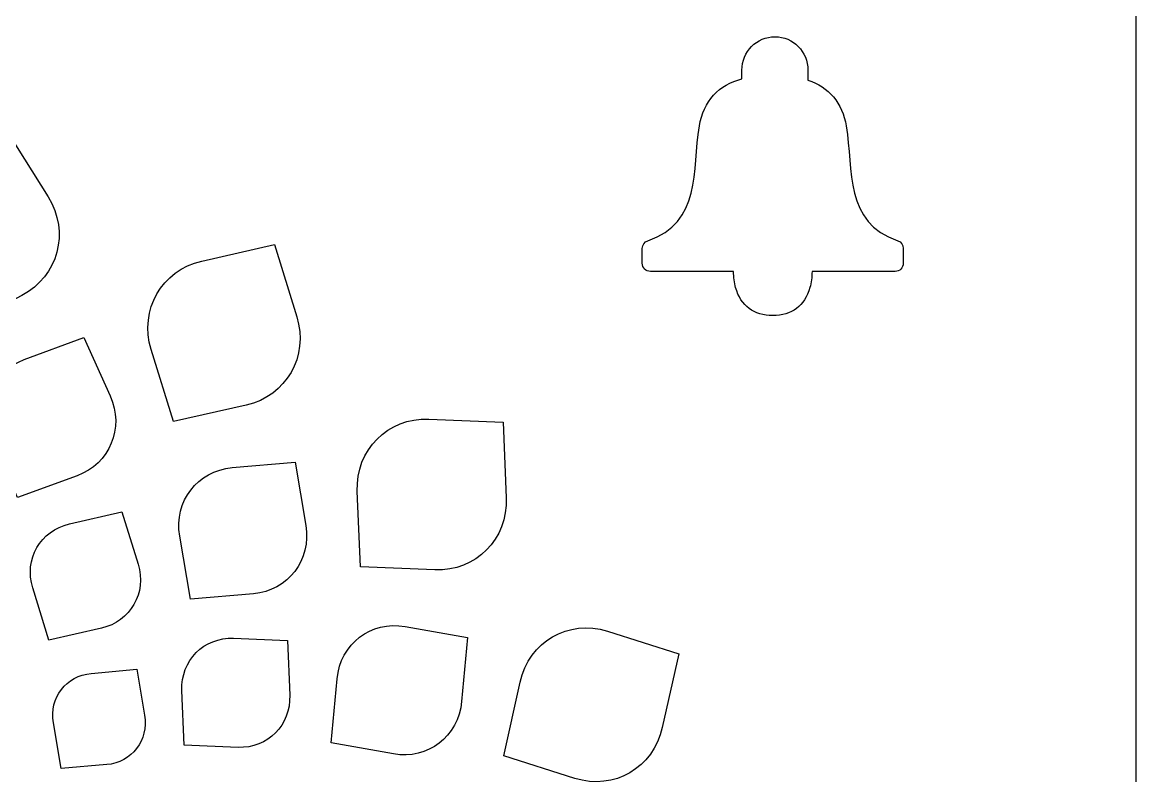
# Model space of a CAD drawing. Header units: millimetres. Extents: x -279 to 859, y -447 to 463.
# Drawn here: x 638.7 to 858.8, y 83.1 to 232 of the extents above; entities that cross this region are included whole.
import ezdxf

# ---------------------------------------------------------------- set-up
doc = ezdxf.new("R2010")
doc.units = ezdxf.units.MM
doc.header["$MEASUREMENT"] = 0
doc.layers.add('Layer 1', color=7, linetype='Continuous')

msp = doc.modelspace()

# ---------------------------------------------------------------- linework, layer by layer
at = {"layer": 'Layer 1', "color": 7}
for points, knots in [([(858.8, 463.29), (858.8, 463.29), (300, 463.29), (300, 463.29), (300, 463.29), (300, -430), (300, -430), (300, -430), (858.8, -430), (858.8, -430), (858.8, -430), (858.8, 463.29), (858.8, 463.29)], [0, 0, 0, 0, 0.25, 0.25, 0.25, 0.5, 0.5, 0.5, 0.75, 0.75, 0.75, 1, 1, 1, 1]), ([(780.96, 220.8), (776.46, 219.78), (773.32, 216.33), (772.54, 211.52), (771.1, 202.68), (772.99, 192.44), (762.35, 188.83), (761.68, 188.6), (761.26, 188), (761.26, 187.3), (761.26, 187.3), (761.26, 184.36), (761.26, 184.36), (761.26, 183.47), (761.97, 182.75), (762.85, 182.75), (762.85, 182.75), (779.29, 182.75), (779.29, 182.75), (779.3, 181.64), (779.45, 180.5), (779.71, 179.55), (780.71, 175.95), (783.35, 174.04), (787.05, 174.04), (790.75, 174.04), (793.39, 175.95), (794.39, 179.55), (794.65, 180.5), (794.8, 181.64), (794.81, 182.75), (794.81, 182.75), (811.25, 182.75), (811.25, 182.75), (812.13, 182.75), (812.84, 183.47), (812.84, 184.36), (812.84, 184.36), (812.84, 187.3), (812.84, 187.3), (812.84, 188), (812.42, 188.6), (811.76, 188.83), (801.11, 192.44), (803, 202.68), (801.56, 211.52), (800.83, 216.01), (798.13, 219.27), (794.01, 220.55), (794.01, 220.55), (794.01, 222.54), (794.01, 222.54), (794.01, 226.18), (791.08, 229.15), (787.49, 229.15), (783.89, 229.15), (780.96, 226.18), (780.96, 222.54), (780.96, 222.54), (780.96, 220.8), (780.96, 220.8)], [0, 0, 0, 0, 0.05, 0.05, 0.05, 0.1, 0.1, 0.1, 0.15, 0.15, 0.15, 0.2, 0.2, 0.2, 0.25, 0.25, 0.25, 0.3, 0.3, 0.3, 0.35, 0.35, 0.35, 0.4, 0.4, 0.4, 0.45, 0.45, 0.45, 0.5, 0.5, 0.5, 0.55, 0.55, 0.55, 0.6, 0.6, 0.6, 0.65, 0.65, 0.65, 0.7, 0.7, 0.7, 0.75, 0.75, 0.75, 0.8, 0.8, 0.8, 0.85, 0.85, 0.85, 0.9, 0.9, 0.9, 0.95, 0.95, 0.95, 1, 1, 1, 1]), ([(643.81, 197.48), (643.81, 197.48), (635.9, 210.11), (635.9, 210.11), (635.9, 210.11), (622.85, 203.19), (622.85, 203.19), (615.67, 199.39), (613.34, 190.63), (617.66, 183.73), (617.66, 183.73), (625.57, 171.09), (625.57, 171.09), (625.57, 171.09), (638.62, 178.01), (638.62, 178.01), (645.79, 181.81), (648.13, 190.57), (643.81, 197.48)], [0, 0, 0, 0, 0.166667, 0.166667, 0.166667, 0.333333, 0.333333, 0.333333, 0.5, 0.5, 0.5, 0.666667, 0.666667, 0.666667, 0.833333, 0.833333, 0.833333, 1, 1, 1, 1]), ([(692.96, 173.77), (692.96, 173.77), (688.55, 188.05), (688.55, 188.05), (688.55, 188.05), (674.18, 184.78), (674.18, 184.78), (666.27, 182.99), (661.77, 175.14), (664.18, 167.34), (664.18, 167.34), (668.59, 153.07), (668.59, 153.07), (668.59, 153.07), (682.96, 156.33), (682.96, 156.33), (690.87, 158.13), (695.36, 165.98), (692.96, 173.77)], [0, 0, 0, 0, 0.166667, 0.166667, 0.166667, 0.333333, 0.333333, 0.333333, 0.5, 0.5, 0.5, 0.666667, 0.666667, 0.666667, 0.833333, 0.833333, 0.833333, 1, 1, 1, 1]), ([(656.07, 158.14), (656.07, 158.14), (650.83, 169.67), (650.83, 169.67), (650.83, 169.67), (639.09, 165.35), (639.09, 165.35), (632.62, 162.98), (629.68, 155.88), (632.54, 149.58), (632.54, 149.58), (637.77, 138.05), (637.77, 138.05), (637.77, 138.05), (649.52, 142.37), (649.52, 142.37), (655.98, 144.75), (658.92, 151.84), (656.07, 158.14)], [0, 0, 0, 0, 0.166667, 0.166667, 0.166667, 0.333333, 0.333333, 0.333333, 0.5, 0.5, 0.5, 0.666667, 0.666667, 0.666667, 0.833333, 0.833333, 0.833333, 1, 1, 1, 1]), ([(734.36, 138.01), (734.36, 138.01), (733.76, 152.95), (733.76, 152.95), (733.76, 152.95), (719.04, 153.56), (719.04, 153.56), (710.95, 153.9), (704.59, 147.49), (704.92, 139.33), (704.92, 139.33), (705.53, 124.39), (705.53, 124.39), (705.53, 124.39), (720.25, 123.78), (720.25, 123.78), (728.34, 123.44), (734.7, 129.85), (734.36, 138.01)], [0, 0, 0, 0, 0.166667, 0.166667, 0.166667, 0.333333, 0.333333, 0.333333, 0.5, 0.5, 0.5, 0.666667, 0.666667, 0.666667, 0.833333, 0.833333, 0.833333, 1, 1, 1, 1]), ([(694.73, 132.57), (694.73, 132.57), (692.63, 145.08), (692.63, 145.08), (692.63, 145.08), (680.18, 143.98), (680.18, 143.98), (673.33, 143.38), (668.67, 137.3), (669.81, 130.46), (669.81, 130.46), (671.92, 117.96), (671.92, 117.96), (671.92, 117.96), (684.37, 119.05), (684.37, 119.05), (691.22, 119.65), (695.88, 125.74), (694.73, 132.57)], [0, 0, 0, 0, 0.166667, 0.166667, 0.166667, 0.333333, 0.333333, 0.333333, 0.5, 0.5, 0.5, 0.666667, 0.666667, 0.666667, 0.833333, 0.833333, 0.833333, 1, 1, 1, 1]), ([(661.59, 124.89), (661.59, 124.89), (658.4, 135.22), (658.4, 135.22), (658.4, 135.22), (648, 132.85), (648, 132.85), (642.27, 131.56), (639.02, 125.87), (640.76, 120.23), (640.76, 120.23), (643.95, 109.9), (643.95, 109.9), (643.95, 109.9), (654.35, 112.26), (654.35, 112.26), (660.08, 113.56), (663.33, 119.24), (661.59, 124.89)], [0, 0, 0, 0, 0.166667, 0.166667, 0.166667, 0.333333, 0.333333, 0.333333, 0.5, 0.5, 0.5, 0.666667, 0.666667, 0.666667, 0.833333, 0.833333, 0.833333, 1, 1, 1, 1]), ([(725.54, 97.75), (725.54, 97.75), (726.71, 110.38), (726.71, 110.38), (726.71, 110.38), (714.4, 112.58), (714.4, 112.58), (707.63, 113.79), (701.57, 109.14), (700.93, 102.24), (700.93, 102.24), (699.76, 89.6), (699.76, 89.6), (699.76, 89.6), (712.07, 87.4), (712.07, 87.4), (718.84, 86.19), (724.9, 90.85), (725.54, 97.75)], [0, 0, 0, 0, 0.166667, 0.166667, 0.166667, 0.333333, 0.333333, 0.333333, 0.5, 0.5, 0.5, 0.666667, 0.666667, 0.666667, 0.833333, 0.833333, 0.833333, 1, 1, 1, 1]), ([(765.21, 92.62), (765.21, 92.62), (768.45, 107.21), (768.45, 107.21), (768.45, 107.21), (754.39, 111.66), (754.39, 111.66), (746.66, 114.1), (738.88, 109.58), (737.11, 101.61), (737.11, 101.61), (733.88, 87.02), (733.88, 87.02), (733.88, 87.02), (747.94, 82.57), (747.94, 82.57), (755.67, 80.13), (763.44, 84.65), (765.21, 92.62)], [0, 0, 0, 0, 0.166667, 0.166667, 0.166667, 0.333333, 0.333333, 0.333333, 0.5, 0.5, 0.5, 0.666667, 0.666667, 0.666667, 0.833333, 0.833333, 0.833333, 1, 1, 1, 1]), ([(691.56, 99), (691.56, 99), (691.12, 109.82), (691.12, 109.82), (691.12, 109.82), (680.47, 110.26), (680.47, 110.26), (674.61, 110.5), (670.01, 105.87), (670.25, 99.96), (670.25, 99.96), (670.69, 89.14), (670.69, 89.14), (670.69, 89.14), (681.34, 88.7), (681.34, 88.7), (687.2, 88.46), (691.8, 93.1), (691.56, 99)], [0, 0, 0, 0, 0.166667, 0.166667, 0.166667, 0.333333, 0.333333, 0.333333, 0.5, 0.5, 0.5, 0.666667, 0.666667, 0.666667, 0.833333, 0.833333, 0.833333, 1, 1, 1, 1]), ([(662.88, 95.06), (662.88, 95.06), (661.35, 104.12), (661.35, 104.12), (661.35, 104.12), (652.34, 103.32), (652.34, 103.32), (647.38, 102.89), (644.01, 98.49), (644.84, 93.54), (644.84, 93.54), (646.36, 84.49), (646.36, 84.49), (646.36, 84.49), (655.38, 85.28), (655.38, 85.28), (660.33, 85.72), (663.71, 90.12), (662.88, 95.06)], [0, 0, 0, 0, 0.166667, 0.166667, 0.166667, 0.333333, 0.333333, 0.333333, 0.5, 0.5, 0.5, 0.666667, 0.666667, 0.666667, 0.833333, 0.833333, 0.833333, 1, 1, 1, 1])]:
    msp.add_open_spline(points, degree=3, knots=knots, dxfattribs=at)

doc.saveas('drawing.dxf')
